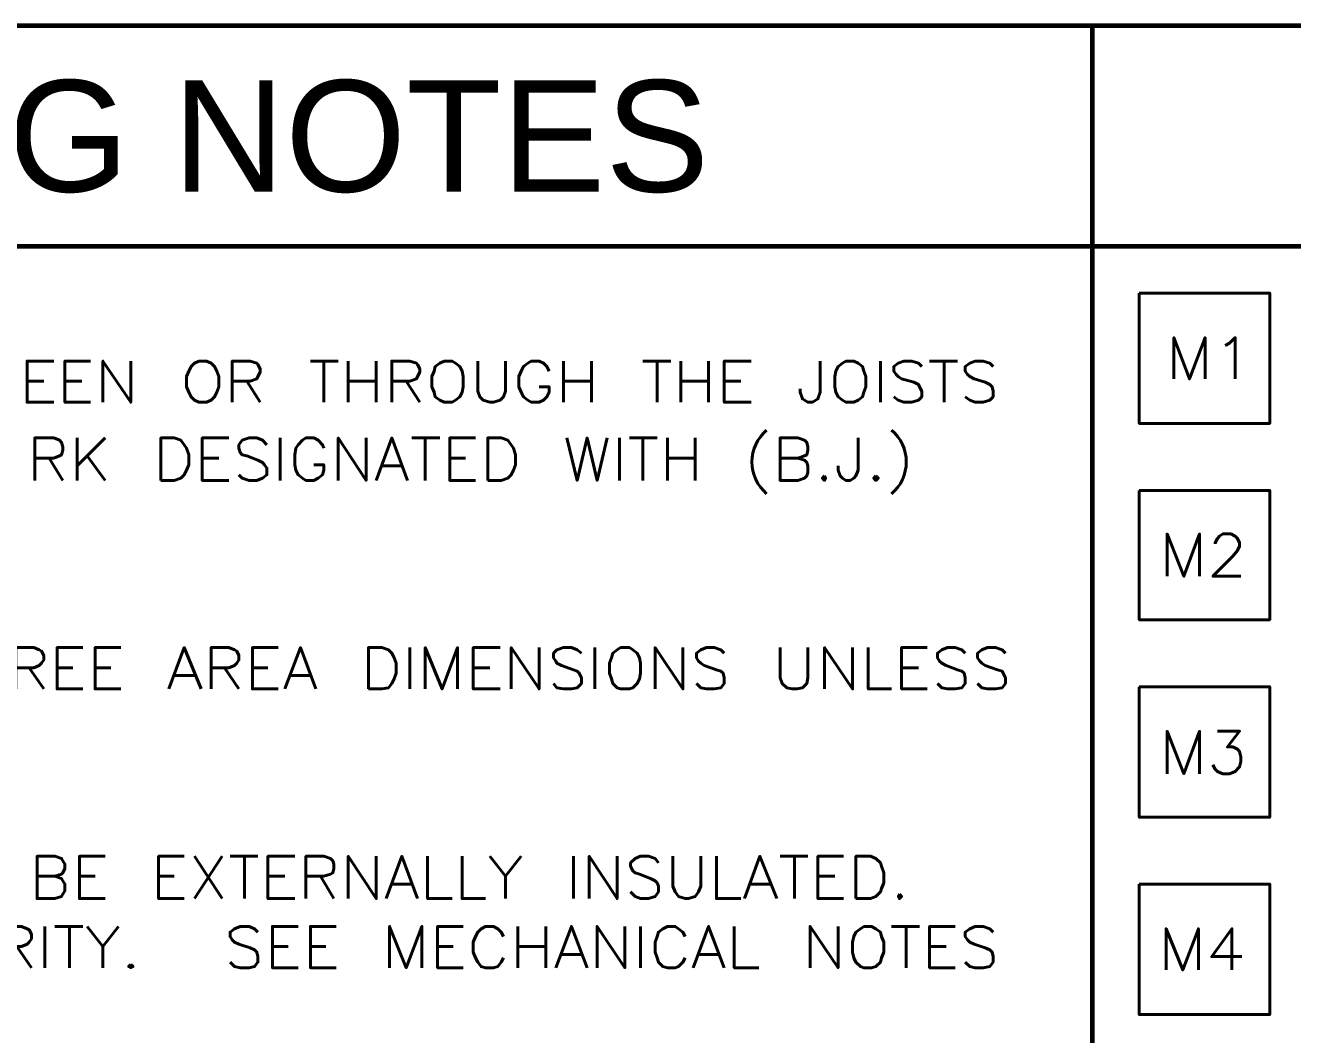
# Model space of a CAD drawing. Header units: inches. Extents: x 5 to 516, y -193 to 129.
# Drawn here: x 369.91 to 381.27, y -164.15 to -155.1 of the extents above; entities that cross this region are included whole.
import ezdxf

# ---------------------------------------------------------------- set-up
doc = ezdxf.new("R2010")
doc.units = ezdxf.units.IN
doc.header["$MEASUREMENT"] = 0
doc.layers.add('PDF10_Geometry', color=7, linetype='Continuous')
doc.layers.add('PDF10_Text', color=7, linetype='Continuous')
doc.styles.add('PDF ArialMT', font='arial.ttf')

msp = doc.modelspace()

# ---------------------------------------------------------------- linework, layer by layer
at = {"layer": 'PDF10_Geometry', "lineweight": 60}
for points in [[(357.0896039, -155.0962878), (450.1758235, -155.0962878)], [(379.478698, -189.1349122), (379.478698, -155.1162938)], [(357.0896039, -157.0762074), (450.1758235, -157.0762074)]]:
    msp.add_lwpolyline(points, dxfattribs=at)
at = {"layer": 'PDF10_Geometry', "lineweight": 40}
for points in [[(379.8986742, -157.4961903), (381.0686267, -157.4961903), (381.0686267, -158.6661428), (379.8986742, -158.6661428)], [(371.4690131, -158.106169), (371.4290147, -158.1261681), (371.399016, -158.1561669), (371.3790168, -158.1961653), (371.3590176, -158.2461633), (371.3590176, -158.3361596), (371.3790168, -158.3861576), (371.399016, -158.426156), (371.4290147, -158.4561547), (371.4690131, -158.4761539), (371.5390103, -158.4761539), (371.5790087, -158.4561547), (371.6090074, -158.426156), (371.6290066, -158.3861576), (371.6490058, -158.3361596), (371.6490058, -158.2461633), (371.6290066, -158.1961653), (371.6090074, -158.1561669), (371.5790087, -158.1261681), (371.5390103, -158.106169)], [(373.6689238, -158.106169), (373.6289254, -158.1261681), (373.588927, -158.1561669), (373.5789274, -158.1961653), (373.5589282, -158.2461633), (373.5589282, -158.3361596), (373.5789274, -158.3861576), (373.588927, -158.426156), (373.6289254, -158.4561547), (373.6689238, -158.4761539), (373.7389209, -158.4761539), (373.7689197, -158.4561547), (373.8089181, -158.426156), (373.8289173, -158.3861576), (373.8389169, -158.3361596), (373.8389169, -158.2461633), (373.8289173, -158.1961653), (373.8089181, -158.1561669), (373.7689197, -158.1261681), (373.7389209, -158.106169)], [(377.2687776, -158.106169), (377.2387788, -158.1261681), (377.1987804, -158.1561669), (377.1787812, -158.1961653), (377.1687816, -158.2461633), (377.1687816, -158.3361596), (377.1787812, -158.3861576), (377.1987804, -158.426156), (377.2387788, -158.4561547), (377.2687776, -158.4761539), (377.3387747, -158.4761539), (377.3787731, -158.4561547), (377.4187715, -158.426156), (377.4287711, -158.3861576), (377.4487703, -158.3361596), (377.4487703, -158.2461633), (377.4287711, -158.1961653), (377.4187715, -158.1561669), (377.3787731, -158.1261681), (377.3387747, -158.106169)], [(371.1290337, -159.1761255), (371.1290337, -158.7961409), (371.2490288, -158.7961409), (371.3090264, -158.8161401), (371.3390252, -158.8561385), (371.3590244, -158.8861373), (371.3790236, -158.9461348), (371.3790236, -159.0361312), (371.3590244, -159.0861292), (371.3390252, -159.1261275), (371.3090264, -159.1561263), (371.2490288, -159.1761255)], [(374.0589113, -159.1761255), (374.0589113, -158.7961409), (374.1789065, -158.7961409), (374.238904, -158.8161401), (374.2689028, -158.8561385), (374.288902, -158.8861373), (374.3089012, -158.9461348), (374.3089012, -159.0361312), (374.288902, -159.0861292), (374.2689028, -159.1261275), (374.238904, -159.1561263), (374.1789065, -159.1761255)], [(377.0787955, -159.1361271), (377.0587963, -159.1561263), (377.0787955, -159.1761255), (377.0887951, -159.1561263)], [(377.53877, -159.1361271), (377.5187708, -159.1561263), (377.53877, -159.1761255), (377.5587692, -159.1561263)], [(379.8986742, -159.2661219), (381.0686267, -159.2661219), (381.0686267, -160.4260747), (379.8986742, -160.4260747)], [(372.9889514, -161.0460496), (372.9889514, -160.6760646), (373.1089465, -160.6760646), (373.1689441, -160.6960638), (373.1989429, -160.7260626), (373.2189421, -160.7660609), (373.2389412, -160.8160589), (373.2389412, -160.9060553), (373.2189421, -160.9560532), (373.1989429, -160.9960516), (373.1689441, -161.03605), (373.1089465, -161.0460496)], [(375.2488664, -160.6760646), (375.2188676, -160.6960638), (375.1788692, -160.7260626), (375.1688696, -160.7660609), (375.1488705, -160.8160589), (375.1488705, -160.9060553), (375.1688696, -160.9560532), (375.1788692, -160.9960516), (375.2188676, -161.03605), (375.2488664, -161.0460496), (375.3288632, -161.0460496), (375.3588619, -161.03605), (375.3988603, -160.9960516), (375.4188595, -160.9560532), (375.4288591, -160.9060553), (375.4288591, -160.8160589), (375.4188595, -160.7660609), (375.3988603, -160.7260626), (375.3588619, -160.6960638), (375.3288632, -160.6760646)], [(379.8986742, -161.0260504), (381.0686267, -161.0260504), (381.0686267, -162.1960029), (379.8986742, -162.1960029)], [(377.3587841, -162.9259732), (377.3587841, -162.5459887), (377.4887788, -162.5459887), (377.5387768, -162.5659878), (377.5787752, -162.6059862), (377.5887748, -162.635985), (377.608774, -162.6959826), (377.608774, -162.7859789), (377.5887748, -162.8359769), (377.5787752, -162.8659757), (377.5387768, -162.905974), (377.4887788, -162.9259732)], [(377.7487581, -162.8859748), (377.7387585, -162.905974), (377.7487581, -162.9259732), (377.7687573, -162.905974)], [(379.8986742, -162.7959785), (381.0686267, -162.7959785), (381.0686267, -163.965931), (379.8986742, -163.965931)], [(377.4287711, -163.1759631), (377.3987723, -163.1959623), (377.3587739, -163.225961), (377.3387747, -163.2659594), (377.3287751, -163.3159574), (377.3287751, -163.4059537), (377.3387747, -163.4559517), (377.3587739, -163.4959501), (377.3987723, -163.5359484), (377.4287711, -163.545948), (377.4987682, -163.545948), (377.5387666, -163.5359484), (377.578765, -163.4959501), (377.5887646, -163.4559517), (377.6087638, -163.4059537), (377.6087638, -163.3159574), (377.5887646, -163.2659594), (377.578765, -163.225961), (377.5387666, -163.1959623), (377.4987682, -163.1759631)], [(370.8590413, -163.5159493), (370.8390421, -163.5359484), (370.8590413, -163.545948), (370.8790405, -163.5359484)]]:
    msp.add_lwpolyline(points, close=True, dxfattribs=at)
for points in [[(380.208665, -158.2661625), (380.208665, -157.8961775), (380.3486593, -158.2661625), (380.4886536, -157.8961775), (380.4886536, -158.2661625)], [(380.6686463, -157.9661746), (380.7086447, -157.9461755), (380.7586426, -157.8961775), (380.7586426, -158.2661625)], [(370.1690727, -158.4761539), (369.9290824, -158.4761539), (369.9290824, -158.106169), (370.1690727, -158.106169)], [(370.4990525, -158.4761539), (370.2690619, -158.4761539), (370.2690619, -158.106169), (370.4990525, -158.106169)], [(370.6090548, -158.4761539), (370.6090548, -158.106169), (370.8590447, -158.4761539), (370.8590447, -158.106169)], [(371.7690077, -158.4761539), (371.7690077, -158.106169), (371.9290012, -158.106169), (371.9889988, -158.1261681), (371.9989984, -158.1361677), (372.0189976, -158.1761661), (372.0189976, -158.2061649), (371.9989984, -158.2461633), (371.9889988, -158.2661625), (371.9290012, -158.2861617), (371.7690077, -158.2861617)], [(372.4689725, -158.106169), (372.7189624, -158.106169)], [(372.5889676, -158.106169), (372.5889676, -158.4761539)], [(372.8089655, -158.106169), (372.8089655, -158.4761539)], [(373.0589519, -158.106169), (373.0589519, -158.4761539)], [(373.198953, -158.4761539), (373.198953, -158.106169), (373.3589465, -158.106169), (373.4189441, -158.1261681), (373.4289437, -158.1361677), (373.4489429, -158.1761661), (373.4489429, -158.2061649), (373.4289437, -158.2461633), (373.4189441, -158.2661625), (373.3589465, -158.2861617), (373.198953, -158.2861617)], [(373.9689184, -158.106169), (373.9689184, -158.376158), (373.9889176, -158.426156), (374.0189164, -158.4561547), (374.0789139, -158.4761539), (374.1089127, -158.4761539), (374.1689103, -158.4561547), (374.198909, -158.426156), (374.2189082, -158.376158), (374.2189082, -158.106169)], [(374.6088924, -158.1961653), (374.5888932, -158.1561669), (374.5588944, -158.1261681), (374.518896, -158.106169), (374.4488989, -158.106169), (374.4189001, -158.1261681), (374.3789017, -158.1561669), (374.3589025, -158.1961653), (374.3389034, -158.2461633), (374.3389034, -158.3361596), (374.3589025, -158.3861576), (374.3789017, -158.426156), (374.4189001, -158.4561547), (374.4488989, -158.4761539), (374.518896, -158.4761539), (374.5588944, -158.4561547), (374.5888932, -158.426156), (374.6088924, -158.3861576), (374.6088924, -158.3361596), (374.518896, -158.3361596)], [(374.7388837, -158.106169), (374.7388837, -158.4761539)], [(374.9888702, -158.106169), (374.9888702, -158.4761539)], [(375.4488583, -158.106169), (375.6988481, -158.106169)], [(375.5788496, -158.106169), (375.5788496, -158.4761539)], [(375.7888377, -158.106169), (375.7888377, -158.4761539)], [(376.0388377, -158.106169), (376.0388377, -158.4761539)], [(376.4188155, -158.4761539), (376.1788252, -158.4761539), (376.1788252, -158.106169), (376.4188155, -158.106169)], [(377.0387971, -158.106169), (377.0387971, -158.3861576), (377.0187979, -158.4461552), (376.9987987, -158.4561547), (376.9687999, -158.4761539), (376.9288016, -158.4761539), (376.8988028, -158.4561547), (376.8788036, -158.4461552), (376.8588044, -158.3861576), (376.8588044, -158.3561588)], [(377.5787684, -158.106169), (377.5787684, -158.4761539)], [(377.94875, -158.1561669), (377.9187512, -158.1261681), (377.8587536, -158.106169), (377.7887565, -158.106169), (377.7387585, -158.1261681), (377.6987601, -158.1561669), (377.6987601, -158.1961653), (377.7187593, -158.2261641), (377.7387585, -158.2461633), (377.7687573, -158.2661625), (377.8787528, -158.2961612), (377.9187512, -158.3161604), (377.9287508, -158.3361596), (377.94875, -158.376158), (377.94875, -158.426156), (377.9187512, -158.4561547), (377.8587536, -158.4761539), (377.7887565, -158.4761539), (377.7387585, -158.4561547), (377.6987601, -158.426156)], [(378.0187505, -158.106169), (378.2687404, -158.106169)], [(378.1487418, -158.106169), (378.1487418, -158.4761539)], [(378.588724, -158.1561669), (378.5587252, -158.1261681), (378.4987276, -158.106169), (378.4287305, -158.106169), (378.3787325, -158.1261681), (378.3387341, -158.1561669), (378.3387341, -158.1961653), (378.3587333, -158.2261641), (378.3787325, -158.2461633), (378.4187309, -158.2661625), (378.5187268, -158.2961612), (378.5587252, -158.3161604), (378.5787244, -158.3361596), (378.588724, -158.376158), (378.588724, -158.426156), (378.5587252, -158.4561547), (378.4987276, -158.4761539), (378.4287305, -158.4761539), (378.3787325, -158.4561547), (378.3387341, -158.426156)], [(369.9290824, -158.2861617), (370.0790764, -158.2861617)], [(370.2690619, -158.2861617), (370.4190558, -158.2861617)], [(371.8989991, -158.2861617), (372.0189942, -158.4761539)], [(372.8089655, -158.2861617), (373.0589553, -158.2861617)], [(373.3289444, -158.2861617), (373.4489395, -158.4761539)], [(374.7388837, -158.2861617), (374.9888736, -158.2861617)], [(375.7888377, -158.2861617), (376.0388275, -158.2861617)], [(376.1788252, -158.2861617), (376.3288192, -158.2861617)], [(369.999083, -159.1761255), (369.999083, -158.7961409), (370.1690761, -158.7961409), (370.2190741, -158.8161401), (370.2390732, -158.8361393), (370.2490728, -158.8761377), (370.2490728, -158.9061365), (370.2390732, -158.9461348), (370.2190741, -158.9561344), (370.1690761, -158.9761336), (369.999083, -158.9761336)], [(370.6290472, -158.7961409), (370.3790574, -159.0461308)], [(370.3790608, -158.7961409), (370.3790608, -159.1761255)], [(371.7390056, -159.1761255), (371.4990153, -159.1761255), (371.4990153, -158.7961409), (371.7390056, -158.7961409)], [(372.0789985, -158.8561385), (372.0390001, -158.8161401), (371.9890022, -158.7961409), (371.919005, -158.7961409), (371.8590075, -158.8161401), (371.8290087, -158.8561385), (371.8290087, -158.8861373), (371.8390083, -158.9261357), (371.8590075, -158.9461348), (371.8990058, -158.9561344), (371.9990018, -158.9961328), (372.0390001, -159.016132), (372.0589993, -159.0361312), (372.0789985, -159.06613), (372.0789985, -159.1261275), (372.0390001, -159.1561263), (371.9890022, -159.1761255), (371.919005, -159.1761255), (371.8590075, -159.1561263), (371.8290087, -159.1261275)], [(372.1989937, -158.7961409), (372.1989937, -159.1761255)], [(372.5889676, -158.8861373), (372.578968, -158.8561385), (372.5389697, -158.8161401), (372.4989713, -158.7961409), (372.4289741, -158.7961409), (372.3989754, -158.8161401), (372.358977, -158.8561385), (372.3389778, -158.8861373), (372.3289782, -158.9461348), (372.3289782, -159.0361312), (372.3389778, -159.0861292), (372.358977, -159.1261275), (372.3989754, -159.1561263), (372.4289741, -159.1761255), (372.4989713, -159.1761255), (372.5389697, -159.1561263), (372.578968, -159.1261275), (372.5889676, -159.0861292), (372.5889676, -159.0361312), (372.4989713, -159.0361312)], [(372.7189725, -159.1761255), (372.7189725, -158.7961409), (372.9689624, -159.1761255), (372.9689624, -158.7961409)], [(373.0589519, -159.1761255), (373.1989463, -158.7961409), (373.3389406, -159.1761255)], [(373.378939, -158.7961409), (373.6289288, -158.7961409)], [(373.4989341, -158.7961409), (373.4989341, -159.1761255)], [(373.9489226, -159.1761255), (373.7189319, -159.1761255), (373.7189319, -158.7961409), (373.9489226, -158.7961409)], [(374.7688859, -158.7961409), (374.8588822, -159.1761255), (374.9488786, -158.7961409), (375.0388749, -159.1761255), (375.1288713, -158.7961409)], [(375.2388702, -158.7961409), (375.2388702, -159.1761255)], [(375.3288632, -158.7961409), (375.578853, -158.7961409)], [(375.4488583, -158.7961409), (375.4488583, -159.1761255)], [(375.6688426, -158.7961409), (375.6688426, -159.1761255)], [(375.9188426, -158.7961409), (375.9188426, -159.1761255)], [(376.8388052, -158.9761336), (376.8988028, -158.9961328), (376.918802, -159.016132), (376.9288016, -159.0461308), (376.9288016, -159.1061284), (376.918802, -159.1361271), (376.8988028, -159.1561263), (376.8388052, -159.1761255), (376.6788117, -159.1761255), (376.6788117, -158.7961409), (376.8388052, -158.7961409), (376.8988028, -158.8161401), (376.918802, -158.8361393), (376.9288016, -158.8761377), (376.9288016, -158.9061365), (376.918802, -158.9461348), (376.8988028, -158.9561344), (376.8388052, -158.9761336), (376.6788117, -158.9761336)], [(377.3787765, -158.7961409), (377.3787765, -159.0861292), (377.3587773, -159.1361271), (377.3387781, -159.1561263), (377.3087794, -159.1761255), (377.268781, -159.1761255), (377.2387822, -159.1561263), (377.218783, -159.1361271), (377.1987838, -159.0861292), (377.1987838, -159.0461308)], [(370.1290743, -158.9761336), (370.2490695, -159.1761255)], [(370.4690537, -158.9561344), (370.6290472, -159.1761255)], [(371.4990153, -158.9761336), (371.6490092, -158.9761336)], [(373.7189319, -158.9761336), (373.8589262, -158.9761336)], [(375.6688426, -158.9761336), (375.9188324, -158.9761336)], [(373.1089465, -159.0461308), (373.2889392, -159.0461308)], [(380.1486606, -160.0360906), (380.1486606, -159.656106), (380.2986545, -160.0360906), (380.4386489, -159.656106), (380.4386489, -160.0360906)], [(380.5786466, -159.7461024), (380.5786466, -159.7361028), (380.5986457, -159.6961044), (380.6186449, -159.6761052), (380.6486437, -159.656106), (380.7186409, -159.656106), (380.7586392, -159.6761052), (380.7786384, -159.6961044), (380.7986376, -159.7361028), (380.7986376, -159.7661015), (380.7786384, -159.8060999), (380.7386401, -159.8560979), (380.5586474, -160.0360906), (380.8086372, -160.0360906)], [(369.8290797, -161.0460496), (369.8290797, -160.6760646), (369.9890732, -160.6760646), (370.0390712, -160.6960638), (370.0590704, -160.7060634), (370.0790696, -160.7460618), (370.0790696, -160.7860601), (370.0590704, -160.8160589), (370.0390712, -160.8360581), (369.9890732, -160.8560573), (369.8290797, -160.8560573)], [(370.429052, -161.0460496), (370.1990613, -161.0460496), (370.1990613, -160.6760646), (370.429052, -160.6760646)], [(370.7690449, -161.0460496), (370.5390543, -161.0460496), (370.5390543, -160.6760646), (370.7690449, -160.6760646)], [(371.1990343, -161.0460496), (371.3390286, -160.6760646), (371.4890225, -161.0460496)], [(371.579012, -161.0460496), (371.579012, -160.6760646), (371.7390056, -160.6760646), (371.7890035, -160.6960638), (371.8090027, -160.7060634), (371.8290019, -160.7460618), (371.8290019, -160.7860601), (371.8090027, -160.8160589), (371.7890035, -160.8360581), (371.7390056, -160.8560573), (371.579012, -160.8560573)], [(372.1789843, -161.0460496), (371.9489936, -161.0460496), (371.9489936, -160.6760646), (372.1789843, -160.6760646)], [(372.238992, -161.0460496), (372.3789863, -160.6760646), (372.5189807, -161.0460496)], [(373.3589465, -160.6760646), (373.3589465, -161.0460496)], [(373.4989341, -161.0460496), (373.4989341, -160.6760646), (373.648928, -161.0460496), (373.7889223, -160.6760646), (373.7889223, -161.0460496)], [(374.1689103, -161.0460496), (373.92892, -161.0460496), (373.92892, -160.6760646), (374.1689103, -160.6760646)], [(374.2688994, -161.0460496), (374.2688994, -160.6760646), (374.5188893, -161.0460496), (374.5188893, -160.6760646)], [(374.8988772, -160.7260626), (374.8588788, -160.6960638), (374.8088809, -160.6760646), (374.7388837, -160.6760646), (374.6788862, -160.6960638), (374.6488874, -160.7260626), (374.6488874, -160.7660609), (374.6688866, -160.7960597), (374.6788862, -160.8160589), (374.7188845, -160.8360581), (374.8288801, -160.8760565), (374.8588788, -160.8860561), (374.878878, -160.9060553), (374.8988772, -160.9460536), (374.8988772, -160.9960516), (374.8588788, -161.03605), (374.8088809, -161.0460496), (374.7388837, -161.0460496), (374.6788862, -161.03605), (374.6488874, -160.9960516)], [(375.0188723, -160.6760646), (375.0188723, -161.0460496)], [(375.5588572, -161.0460496), (375.5588572, -160.6760646), (375.808847, -161.0460496), (375.808847, -160.6760646)], [(376.1788252, -160.7260626), (376.1488265, -160.6960638), (376.0888289, -160.6760646), (376.0188317, -160.6760646), (375.9688338, -160.6960638), (375.9288354, -160.7260626), (375.9288354, -160.7660609), (375.9488346, -160.7960597), (375.9688338, -160.8160589), (375.9988326, -160.8360581), (376.1088281, -160.8760565), (376.1488265, -160.8860561), (376.1688256, -160.9060553), (376.1788252, -160.9460536), (376.1788252, -160.9960516), (376.1488265, -161.03605), (376.0888289, -161.0460496), (376.0188317, -161.0460496), (375.9688338, -161.03605), (375.9288354, -160.9960516)], [(376.6788117, -160.6760646), (376.6788117, -160.9460536), (376.6988109, -160.9960516), (376.7388093, -161.03605), (376.7888073, -161.0460496), (376.8288056, -161.0460496), (376.8788036, -161.03605), (376.918802, -160.9960516), (376.9288016, -160.9460536), (376.9288016, -160.6760646)], [(377.0787955, -161.0460496), (377.0787955, -160.6760646), (377.3287853, -161.0460496), (377.3287853, -160.6760646)], [(377.4687695, -160.6760646), (377.4687695, -161.0460496), (377.6787609, -161.0460496)], [(377.9987547, -161.0460496), (377.7687641, -161.0460496), (377.7687641, -160.6760646), (377.9987547, -160.6760646)], [(378.3387375, -160.7260626), (378.3087387, -160.6960638), (378.2487412, -160.6760646), (378.178744, -160.6760646), (378.1287461, -160.6960638), (378.0887477, -160.7260626), (378.0887477, -160.7660609), (378.1087469, -160.7960597), (378.1287461, -160.8160589), (378.1687444, -160.8360581), (378.2687404, -160.8760565), (378.3087387, -160.8860561), (378.3287379, -160.9060553), (378.3387375, -160.9460536), (378.3387375, -160.9960516), (378.3087387, -161.03605), (378.2487412, -161.0460496), (378.178744, -161.0460496), (378.1287461, -161.03605), (378.0887477, -160.9960516)], [(378.6987229, -160.7260626), (378.6687241, -160.6960638), (378.6087266, -160.6760646), (378.5387294, -160.6760646), (378.4887314, -160.6960638), (378.4487331, -160.7260626), (378.4487331, -160.7660609), (378.4687322, -160.7960597), (378.4887314, -160.8160589), (378.5187302, -160.8360581), (378.6287257, -160.8760565), (378.6687241, -160.8860561), (378.6787237, -160.9060553), (378.6987229, -160.9460536), (378.6987229, -160.9960516), (378.6687241, -161.03605), (378.6087266, -161.0460496), (378.5387294, -161.0460496), (378.4887314, -161.03605), (378.4487331, -160.9960516)], [(369.9490749, -160.8560573), (370.0790696, -161.0460496)], [(370.1990613, -160.8560573), (370.3390556, -160.8560573)], [(370.5390543, -160.8560573), (370.6790486, -160.8560573)], [(371.2490288, -160.9260544), (371.4290215, -160.9260544)], [(371.6990072, -160.8560573), (371.8290019, -161.0460496)], [(371.9489936, -160.8560573), (372.0889879, -160.8560573)], [(372.2889866, -160.9260544), (372.4689793, -160.9260544)], [(373.92892, -160.8560573), (374.0789139, -160.8560573)], [(377.7687641, -160.8560573), (377.918758, -160.8560573)], [(380.1486606, -161.8060187), (380.1486606, -161.4260341), (380.2986545, -161.8060187), (380.4386489, -161.4260341), (380.4386489, -161.8060187)], [(380.5986457, -161.4260341), (380.7986376, -161.4260341), (380.6886421, -161.5660285), (380.7386401, -161.5660285), (380.7786384, -161.5860276), (380.7986376, -161.6060268), (380.8086372, -161.6560248), (380.8086372, -161.6960232), (380.7986376, -161.7460211), (380.7586392, -161.7860195), (380.7086413, -161.8060187), (380.6486437, -161.8060187), (380.5986457, -161.7860195), (380.5786466, -161.7660203), (380.5586474, -161.726022)], [(370.1790689, -162.7259813), (370.2390665, -162.7459805), (370.2490661, -162.7659797), (370.2690652, -162.7959785), (370.2690652, -162.8559761), (370.2490661, -162.8859748), (370.2390665, -162.905974), (370.1790689, -162.9259732), (370.0190754, -162.9259732), (370.0190754, -162.5459887), (370.1790689, -162.5459887), (370.2390665, -162.5659878), (370.2490661, -162.585987), (370.2690652, -162.6159858), (370.2690652, -162.6559842), (370.2490661, -162.6959826), (370.2390665, -162.7059822), (370.1790689, -162.7259813), (370.0190754, -162.7259813)], [(370.6290574, -162.9259732), (370.3990668, -162.9259732), (370.3990668, -162.5459887), (370.6290574, -162.5459887)], [(371.3390184, -162.9259732), (371.1090277, -162.9259732), (371.1090277, -162.5459887), (371.3390184, -162.5459887)], [(371.4290147, -162.5459887), (371.6790046, -162.9259732)], [(371.6790148, -162.5459887), (371.4290249, -162.9259732)], [(371.7490018, -162.5459887), (371.9989916, -162.5459887)], [(371.8790066, -162.5459887), (371.8790066, -162.9259732)], [(372.328985, -162.9259732), (372.0889947, -162.9259732), (372.0889947, -162.5459887), (372.328985, -162.5459887)], [(372.4289741, -162.9259732), (372.4289741, -162.5459887), (372.5889676, -162.5459887), (372.6489652, -162.5659878), (372.6689644, -162.585987), (372.678964, -162.6159858), (372.678964, -162.6559842), (372.6689644, -162.6959826), (372.6489652, -162.7059822), (372.5889676, -162.7259813), (372.4289741, -162.7259813)], [(372.8089655, -162.9259732), (372.8089655, -162.5459887), (373.0589553, -162.9259732), (373.0589553, -162.5459887)], [(373.1489449, -162.9259732), (373.2889392, -162.5459887), (373.4289335, -162.9259732)], [(373.51894, -162.5459887), (373.51894, -162.9259732), (373.7389311, -162.9259732)], [(373.8289173, -162.5459887), (373.8289173, -162.9259732), (374.0389088, -162.9259732)], [(374.0789173, -162.5459887), (374.2189116, -162.7259813), (374.2189116, -162.9259732)], [(374.3589059, -162.5459887), (374.2189116, -162.7259813)], [(374.8288767, -162.5459887), (374.8288767, -162.9259732)], [(374.9688778, -162.9259732), (374.9688778, -162.5459887), (375.2188676, -162.9259732), (375.2188676, -162.5459887)], [(375.5888458, -162.6059862), (375.558847, -162.5659878), (375.4988495, -162.5459887), (375.4288523, -162.5459887), (375.3788543, -162.5659878), (375.338856, -162.6059862), (375.338856, -162.635985), (375.3588552, -162.6759834), (375.3788543, -162.6959826), (375.4188527, -162.7059822), (375.5188487, -162.7459805), (375.558847, -162.7659797), (375.5788462, -162.7859789), (375.5888458, -162.8159777), (375.5888458, -162.8659757), (375.558847, -162.905974), (375.4988495, -162.9259732), (375.4288523, -162.9259732), (375.3788543, -162.905974), (375.338856, -162.8659757)], [(375.7188507, -162.5459887), (375.7188507, -162.8159777), (375.7388499, -162.8659757), (375.7688487, -162.905974), (375.8288462, -162.9259732), (375.858845, -162.9259732), (375.9188426, -162.905974), (375.9488414, -162.8659757), (375.9688406, -162.8159777), (375.9688406, -162.5459887)], [(376.1088247, -162.5459887), (376.1088247, -162.9259732), (376.3288158, -162.9259732)], [(376.3588247, -162.9259732), (376.498819, -162.5459887), (376.6488129, -162.9259732)], [(376.6788117, -162.5459887), (376.9288016, -162.5459887)], [(376.808803, -162.5459887), (376.808803, -162.9259732)], [(377.2487818, -162.9259732), (377.0187911, -162.9259732), (377.0187911, -162.5459887), (377.2487818, -162.5459887)], [(370.3990668, -162.7259813), (370.5390611, -162.7259813)], [(371.1090277, -162.7259813), (371.2490221, -162.7259813)], [(372.0889947, -162.7259813), (372.2389886, -162.7259813)], [(372.558979, -162.7259813), (372.6789742, -162.9259732)], [(377.0187911, -162.7259813), (377.168785, -162.7259813)], [(373.198953, -162.7959785), (373.3789457, -162.7959785)], [(376.4188155, -162.7959785), (376.5888086, -162.7959785)], [(369.7190808, -163.545948), (369.7190808, -163.1759631), (369.8790743, -163.1759631), (369.9290723, -163.1959623), (369.9490715, -163.2059618), (369.9690706, -163.2459602), (369.9690706, -163.2859586), (369.9490715, -163.3159574), (369.9290723, -163.3359566), (369.8790743, -163.3559558), (369.7190808, -163.3559558)], [(370.0890759, -163.1759631), (370.0890759, -163.545948)], [(370.1790689, -163.1759631), (370.4290588, -163.1759631)], [(370.3090602, -163.1759631), (370.3090602, -163.545948)], [(370.4690537, -163.1759631), (370.609048, -163.3559558), (370.609048, -163.545948)], [(370.7490424, -163.1759631), (370.609048, -163.3559558)], [(371.9990018, -163.225961), (371.969003, -163.1959623), (371.919005, -163.1759631), (371.8390083, -163.1759631), (371.7890103, -163.1959623), (371.7490119, -163.225961), (371.7490119, -163.2659594), (371.7690111, -163.2959582), (371.7890103, -163.3159574), (371.8290087, -163.3359566), (371.9290046, -163.3659554), (371.969003, -163.3859545), (371.9890022, -163.4059537), (371.9990018, -163.4459521), (371.9990018, -163.4959501), (371.969003, -163.5359484), (371.919005, -163.545948), (371.8390083, -163.545948), (371.7890103, -163.5359484), (371.7490119, -163.4959501)], [(372.3589838, -163.545948), (372.1289931, -163.545948), (372.1289931, -163.1759631), (372.3589838, -163.1759631)], [(372.6989632, -163.545948), (372.4689725, -163.545948), (372.4689725, -163.1759631), (372.6989632, -163.1759631)], [(373.1789471, -163.545948), (373.1789471, -163.1759631), (373.328941, -163.545948), (373.4689353, -163.1759631), (373.4689353, -163.545948)], [(373.8389237, -163.545948), (373.608933, -163.545948), (373.608933, -163.1759631), (373.8389237, -163.1759631)], [(374.1989124, -163.2659594), (374.1789132, -163.225961), (374.1489145, -163.1959623), (374.1089161, -163.1759631), (374.0389189, -163.1759631), (373.9989206, -163.1959623), (373.9689218, -163.225961), (373.9489226, -163.2659594), (373.9289234, -163.3159574), (373.9289234, -163.4059537), (373.9489226, -163.4559517), (373.9689218, -163.4959501), (373.9989206, -163.5359484), (374.0389189, -163.545948), (374.1089161, -163.545948), (374.1489145, -163.5359484), (374.1789132, -163.4959501), (374.1989124, -163.4559517)], [(374.3289038, -163.1759631), (374.3289038, -163.545948)], [(374.5788902, -163.1759631), (374.5788902, -163.545948)], [(374.6688832, -163.545948), (374.8088775, -163.1759631), (374.9488718, -163.545948)], [(375.0388783, -163.545948), (375.0388783, -163.1759631), (375.2888682, -163.545948), (375.2888682, -163.1759631)], [(375.4288523, -163.1759631), (375.4288523, -163.545948)], [(375.8288361, -163.2659594), (375.8088369, -163.225961), (375.7688385, -163.1959623), (375.7388397, -163.1759631), (375.6688426, -163.1759631), (375.6288442, -163.1959623), (375.5888458, -163.225961), (375.5788462, -163.2659594), (375.558847, -163.3159574), (375.558847, -163.4059537), (375.5788462, -163.4559517), (375.5888458, -163.4959501), (375.6288442, -163.5359484), (375.6688426, -163.545948), (375.7388397, -163.545948), (375.7688385, -163.5359484), (375.8088369, -163.4959501), (375.8288361, -163.4559517)], [(375.8988366, -163.545948), (376.0388309, -163.1759631), (376.1788252, -163.545948)], [(376.2688182, -163.1759631), (376.2688182, -163.545948), (376.4888093, -163.545948)], [(376.9487906, -163.545948), (376.9487906, -163.1759631), (377.1987804, -163.545948), (377.1987804, -163.1759631)], [(377.6787711, -163.1759631), (377.928761, -163.1759631)], [(377.8087624, -163.1759631), (377.8087624, -163.545948)], [(378.2487412, -163.545948), (378.0187505, -163.545948), (378.0187505, -163.1759631), (378.2487412, -163.1759631)], [(378.588724, -163.225961), (378.5587252, -163.1959623), (378.4987276, -163.1759631), (378.4287305, -163.1759631), (378.3787325, -163.1959623), (378.3387341, -163.225961), (378.3387341, -163.2659594), (378.3587333, -163.2959582), (378.3787325, -163.3159574), (378.4187309, -163.3359566), (378.5187268, -163.3659554), (378.5587252, -163.3859545), (378.5787244, -163.4059537), (378.588724, -163.4459521), (378.588724, -163.4959501), (378.5587252, -163.5359484), (378.4987276, -163.545948), (378.4287305, -163.545948), (378.3787325, -163.5359484), (378.3387341, -163.4959501)], [(380.1386644, -163.5659472), (380.1386644, -163.1959623), (380.2886583, -163.5659472), (380.4286526, -163.1959623), (380.4286526, -163.5659472)], [(380.7286439, -163.5659472), (380.7286439, -163.1959623), (380.5486512, -163.4459521), (380.8186402, -163.4459521)], [(369.8390895, -163.3559558), (369.9690842, -163.545948)], [(372.1289931, -163.3559558), (372.2689874, -163.3559558)], [(372.4689725, -163.3559558), (372.6089668, -163.3559558)], [(373.608933, -163.3559558), (373.7489273, -163.3559558)], [(374.3289038, -163.3559558), (374.5788936, -163.3559558)], [(374.7188913, -163.4259529), (374.898884, -163.4259529)], [(375.9488312, -163.4259529), (376.1288239, -163.4259529)], [(378.0187505, -163.3559558), (378.1687444, -163.3559558)]]:
    msp.add_lwpolyline(points, dxfattribs=at)
for centre, start, end in [((376.801499, -159.0111322), 130.41612003, 229.58387997), ((377.4360887, -159.0111322), 310.41612003, 49.58387997)]:
    msp.add_arc(centre, 0.3743169, start, end, dxfattribs=at)

# ---------------------------------------------------------------- texts
at = {"layer": 'PDF10_Text', "insert": (364.0940261, -156.0953622), "char_height": 0.999994226, "attachment_point": 4, "style": 'PDF ArialMT'}
msp.add_mtext('DRAWING NOTES', dxfattribs=at)

doc.saveas('drawing.dxf')
